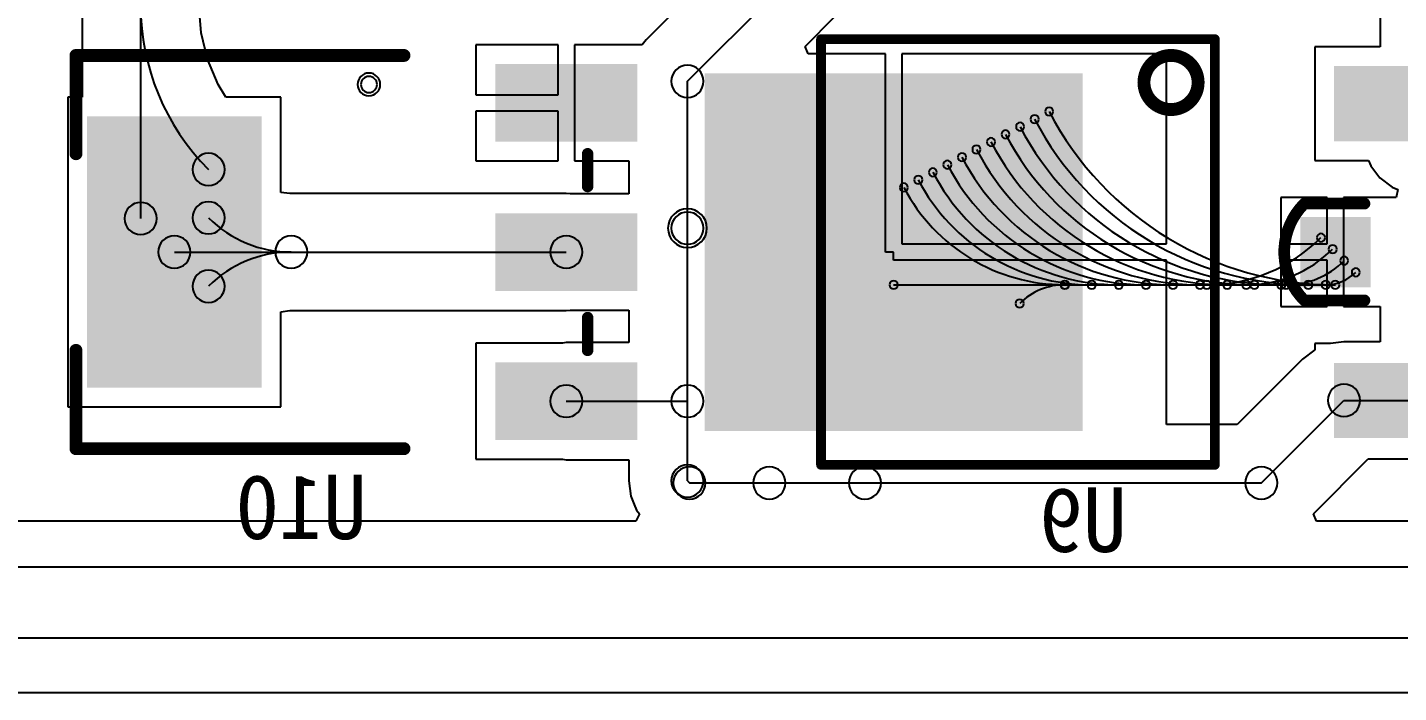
# Model space of a CAD drawing. Header units: inches. Extents: x 32166 to 66782, y 2386 to 7162.
# Drawn here: x 33941.3 to 34111.2, y 3232.1 to 3314.6 of the extents above; entities that cross this region are included whole.
import ezdxf

# ---------------------------------------------------------------- set-up
doc = ezdxf.new("R2010")
doc.units = ezdxf.units.IN
doc.header["$LTSCALE"] = 0.64311
doc.header["$MEASUREMENT"] = 0
for name, color, linetype in [('BOTTOMLAYER', 5, 'CONTINUOUS'), ('BOTTOMOVERLAY', 54, 'CONTINUOUS'), ('BOTTOMPASTE', 16, 'CONTINUOUS'), ('BOTTOMSOLDER', 6, 'CONTINUOUS'), ('KEEPOUTLAYER', 6, 'CONTINUOUS'), ('MULTILAYER', 9, 'CONTINUOUS')]:
    doc.layers.add(name, color=color, linetype=linetype)
doc.styles.get("Standard").update_dxf_attribs({"font": 'txt', "width": 0.8})

msp = doc.modelspace()

# ---------------------------------------------------------------- linework, layer by layer
at = {"layer": 'BOTTOMLAYER'}
for p, q in [((34023.12, 3307.88), (34046.65, 3331.41)), ((33955.38, 3290.87), (33955.38, 3325.01)), ((33948.12, 3317.02), (33948.12, 3305.91)), ((33962.88, 3313.89), (33962.64, 3316.91)), ((34022.08, 3317.11), (34017.99, 3313.02)), ((34108.95, 3316.53), (34108.95, 3312.15)), ((34037.71, 3312.2), (34041.4, 3315.9)), ((33963.67, 3310.61), (33962.88, 3313.89)), ((34017.99, 3313.02), (34017.51, 3312.4)), ((34007.1, 3312.4), (33996.91, 3312.4)), ((33996.91, 3312.4), (33996.91, 3306.21)), ((34007.1, 3306.21), (34007.1, 3312.4)), ((34017.51, 3312.4), (34009.13, 3312.4)), ((34009.13, 3312.4), (34009.13, 3305.19)), ((34038.1, 3311.27), (34037.71, 3312.2)), ((34047.65, 3311.27), (34038.1, 3311.27)), ((34047.65, 3286.7), (34047.65, 3311.27)), ((34082.47, 3311.27), (34049.68, 3311.27)), ((34049.68, 3311.27), (34049.68, 3287.72)), ((34082.47, 3287.72), (34082.47, 3311.27)), ((34108.95, 3312.15), (34100.87, 3312.15)), ((34100.87, 3312.15), (34100.87, 3298.07)), ((33964.96, 3307.5), (33963.67, 3310.61)), ((34023.12, 3289.67), (34023.12, 3307.88)), ((33965.94, 3305.91), (33964.96, 3307.5)), ((33996.91, 3306.21), (34007.1, 3306.21)), ((33948.12, 3305.91), (33946.35, 3305.91)), ((33946.35, 3305.91), (33946.35, 3267.51)), ((33972.75, 3305.91), (33965.94, 3305.91)), ((33972.75, 3294.11), (33972.75, 3305.91)), ((34009.13, 3305.19), (34009.13, 3298)), ((34007.1, 3304.18), (33996.91, 3304.18)), ((33996.91, 3304.18), (33996.91, 3298)), ((34007.1, 3298), (34007.1, 3304.18)), ((33996.91, 3298), (34007.1, 3298)), ((34009.13, 3298), (34015.86, 3298)), ((34015.86, 3298), (34015.86, 3293.91)), ((34100.87, 3298.07), (34107.51, 3298.07)), ((34107.51, 3298.07), (34107.78, 3297.41)), ((34107.78, 3297.41), (34108.93, 3295.91)), ((34108.93, 3295.91), (34110.44, 3294.75)), ((34110.44, 3294.75), (34111.15, 3294.46)), ((34111.15, 3294.46), (34110.95, 3293.46)), ((33973.86, 3293.97), (33972.75, 3294.11)), ((33973.97, 3293.97), (33973.86, 3293.97)), ((33974.03, 3293.97), (33973.97, 3293.97)), ((34008.11, 3293.97), (33974.03, 3293.97)), ((33974.03, 3293.97), (33974.03, 3293.97)), ((34008.58, 3293.91), (34008.11, 3293.97)), ((34015.86, 3293.91), (34008.58, 3293.91)), ((34102.4, 3293.46), (34096.66, 3293.46)), ((34096.66, 3293.46), (34096.66, 3287.72)), ((34102.4, 3287.72), (34102.4, 3293.46)), ((34110.95, 3293.46), (34104.43, 3293.46)), ((34104.43, 3293.46), (34104.43, 3286.7)), ((34023.12, 3268.21), (34023.12, 3289.67)), ((34049.68, 3287.72), (34082.47, 3287.72)), ((34096.66, 3287.72), (34102.4, 3287.72)), ((33959.55, 3286.71), (34008.11, 3286.71)), ((34048.66, 3286.7), (34047.65, 3286.7)), ((34048.66, 3285.69), (34048.66, 3286.7)), ((34082.47, 3285.69), (34048.66, 3285.69)), ((34082.47, 3265.33), (34082.47, 3285.69)), ((34102.4, 3285.69), (34096.66, 3285.69)), ((34096.66, 3285.69), (34096.66, 3279.95)), ((34102.4, 3279.95), (34102.4, 3285.69)), ((34104.43, 3286.7), (34104.43, 3279.95)), ((34048.67, 3282.64), (34103.41, 3282.64)), ((33972.75, 3279.3), (33973.86, 3279.44)), ((33972.75, 3267.51), (33972.75, 3279.3)), ((33973.86, 3279.44), (33973.97, 3279.44)), ((33973.97, 3279.44), (33974.03, 3279.44)), ((33974.03, 3279.44), (33974.03, 3279.44)), ((33974.03, 3279.44), (34008.11, 3279.44)), ((34008.11, 3279.44), (34008.59, 3279.51)), ((34008.59, 3279.51), (34015.86, 3279.51)), ((34015.86, 3279.51), (34015.86, 3275.48)), ((34096.66, 3279.95), (34102.4, 3279.95)), ((34104.43, 3279.95), (34108.95, 3279.95)), ((34108.95, 3279.95), (34108.95, 3275.57)), ((34104.47, 3275.57), (34102.79, 3275.35)), ((34108.95, 3275.57), (34104.47, 3275.57)), ((34007.64, 3275.41), (33996.91, 3275.41)), ((33996.91, 3275.41), (33996.91, 3261.01)), ((34008.11, 3275.48), (34007.64, 3275.41)), ((34015.86, 3275.48), (34008.11, 3275.48)), ((34100.84, 3274.59), (34099.34, 3273.44)), ((34100.87, 3274.61), (34100.84, 3274.59)), ((34102.79, 3275.35), (34100.87, 3275.35)), ((34100.87, 3275.35), (34100.87, 3274.61)), ((34099.34, 3273.44), (34091.22, 3265.33)), ((33946.35, 3267.51), (33972.75, 3267.51)), ((34008.11, 3268.21), (34023.12, 3268.21)), ((34023.12, 3258.32), (34023.12, 3268.21)), ((34094.23, 3258.07), (34104.47, 3268.31)), ((34104.47, 3268.31), (34114.07, 3268.31)), ((34091.22, 3265.33), (34082.47, 3265.33)), ((33996.91, 3261.01), (34007.64, 3261.01)), ((34007.64, 3261.01), (34008.11, 3260.95)), ((34008.11, 3260.95), (34015.86, 3260.95)), ((34015.86, 3260.95), (34015.86, 3258.32)), ((34100.69, 3254.25), (34107.48, 3261.04)), ((34107.48, 3261.04), (34113.32, 3261.04)), ((34015.86, 3258.32), (34016.11, 3256.44)), ((34023.12, 3258.32), (34023.37, 3258.07)), ((34023.37, 3258.07), (34045.11, 3258.07)), ((34033.27, 3258.07), (34045.11, 3258.07)), ((34045.11, 3258.07), (34094.23, 3258.07)), ((34016.11, 3256.44), (34016.53, 3255.41)), ((34016.53, 3255.41), (34016.83, 3254.69)), ((34017.19, 3254.23), (34016.74, 3253.31)), ((34016.83, 3254.69), (34017.19, 3254.23)), ((34101.08, 3253.31), (34100.69, 3254.25)), ((34016.74, 3253.31), (33146.31, 3253.31)), ((34214.45, 3253.31), (34101.08, 3253.31)), ((32657.59, 3247.67), (34217.27, 3247.67)), ((32645.85, 3238.87), (34227.03, 3238.87))]:
    msp.add_line(p, q, dxfattribs=at)
for centre, radius, start, end in [((33984.09, 3317.25), 28.71, 180, 225), ((34023.12, 3307.88), 2, 0, 180), ((34023.12, 3307.88), 2, 0, 180), ((33983.66, 3307.49), 1, 0, 180), ((34023.12, 3307.88), 2, 180, 0), ((34023.12, 3307.88), 2, 180, 0), ((33983.66, 3307.49), 1, 180, 0), ((34067.94, 3304.13), 0.508, 0, 180), ((34064.34, 3302.25), 0.508, 0, 180), ((34066.14, 3303.19), 0.508, 0, 180), ((34066.14, 3303.19), 0.508, 180, 0), ((34100.06, 3320.92), 38.28, 207.594, 270), ((34067.94, 3304.13), 0.508, 180, 0), ((34103.41, 3322.67), 40.03, 207.594, 270), ((34062.53, 3301.31), 0.508, 0, 180), ((34062.53, 3301.31), 0.508, 180, 0), ((34093.35, 3317.41), 34.77, 207.594, 270), ((34064.34, 3302.25), 0.508, 180, 0), ((34096.7, 3319.16), 36.52, 207.594, 270), ((34058.93, 3299.42), 0.508, 0, 180), ((34058.93, 3299.42), 0.508, 180, 0), ((34086.64, 3313.9), 31.26, 207.594, 270), ((34060.73, 3300.36), 0.508, 0, 180), ((34060.73, 3300.36), 0.508, 180, 0), ((34089.99, 3315.66), 33.02, 207.594, 270), ((33963.79, 3296.95), 2, 0, 180), ((34055.33, 3297.54), 0.508, 0, 180), ((34057.13, 3298.48), 0.508, 0, 180), ((34057.13, 3298.48), 0.508, 180, 0), ((34083.28, 3312.15), 29.51, 207.594, 270), ((33963.79, 3296.95), 2, 180, 0), ((34051.73, 3295.66), 0.508, 0, 180), ((34053.53, 3296.6), 0.508, 0, 180), ((34053.53, 3296.6), 0.508, 180, 0), ((34076.57, 3308.64), 26, 207.594, 270), ((34055.33, 3297.54), 0.508, 180, 0), ((34079.93, 3310.4), 27.76, 207.594, 270), ((34049.93, 3294.72), 0.508, 0, 180), ((34049.93, 3294.72), 0.508, 180, 0), ((34069.86, 3305.14), 22.49, 207.594, 270), ((34051.73, 3295.66), 0.508, 180, 0), ((34073.22, 3306.89), 24.25, 207.594, 270), ((33955.38, 3290.87), 2, 0, 180), ((33963.79, 3290.95), 2, 0, 180), ((33955.38, 3290.87), 2, 180, 0), ((33963.79, 3290.95), 2, 180, 0), ((33974.03, 3301.19), 14.49, 225, 270), ((34023.12, 3289.67), 2, 0, 180), ((34023.12, 3289.67), 2, 0, 180), ((34023.12, 3289.67), 2, 0, 180), ((34023.12, 3289.67), 2, 180, 0), ((34023.12, 3289.67), 2, 180, 0), ((34023.12, 3289.67), 2, 180, 0), ((33959.55, 3286.71), 2, 0, 180), ((33974.03, 3286.71), 2, 0, 180), ((33974.03, 3286.71), 2, 0, 180), ((34008.11, 3286.71), 2, 0, 180), ((34087.47, 3302.65), 20.01, 270, 315), ((34101.62, 3288.5), 0.508, 0, 180), ((34101.62, 3288.5), 0.508, 180, 0), ((34103.06, 3287.06), 0.508, 0, 180), ((33959.55, 3286.71), 2, 180, 0), ((33974.03, 3272.22), 14.49, 90, 135), ((33974.03, 3286.71), 2, 180, 0), ((33974.03, 3286.71), 2, 180, 0), ((34008.11, 3286.71), 2, 180, 0), ((34092.38, 3297.74), 15.1, 270, 315), ((34103.06, 3287.06), 0.508, 180, 0), ((34104.49, 3285.63), 0.508, 0, 180), ((33963.79, 3282.46), 2, 0, 180), ((34097.28, 3292.84), 10.2, 270, 315), ((34102.19, 3287.93), 5.29, 269.9999, 314.9999), ((34104.49, 3285.63), 0.508, 180, 0), ((34105.93, 3284.19), 0.508, 0, 180), ((34105.93, 3284.19), 0.508, 180, 0), ((33963.79, 3282.46), 2, 180, 0), ((34048.67, 3282.64), 0.508, 0, 180), ((34048.67, 3282.64), 0.508, 180, 0), ((34069.9, 3274.72), 7.93, 90.0001, 135.0001), ((34069.86, 3282.64), 0.508, 0, 180), ((34069.86, 3282.64), 0.508, 180, 0), ((34069.9, 3282.64), 0.508, 0, 180), ((34069.9, 3282.64), 0.508, 180, 0), ((34073.22, 3282.64), 0.508, 0, 180), ((34073.22, 3282.64), 0.508, 180, 0), ((34076.57, 3282.64), 0.508, 0, 180), ((34076.57, 3282.64), 0.508, 180, 0), ((34079.93, 3282.64), 0.508, 0, 180), ((34079.93, 3282.64), 0.508, 180, 0), ((34083.28, 3282.64), 0.508, 0, 180), ((34083.28, 3282.64), 0.508, 180, 0), ((34086.64, 3282.64), 0.508, 0, 180), ((34086.64, 3282.64), 0.508, 180, 0), ((34087.47, 3282.64), 0.508, 0, 180), ((34087.47, 3282.64), 0.508, 180, 0), ((34089.99, 3282.64), 0.508, 0, 180), ((34089.99, 3282.64), 0.508, 180, 0), ((34092.38, 3282.64), 0.508, 0, 180), ((34092.38, 3282.64), 0.508, 180, 0), ((34093.35, 3282.64), 0.508, 0, 180), ((34093.35, 3282.64), 0.508, 180, 0), ((34096.7, 3282.64), 0.508, 0, 180), ((34096.7, 3282.64), 0.508, 180, 0), ((34097.28, 3282.64), 0.508, 0, 180), ((34097.28, 3282.64), 0.508, 180, 0), ((34100.06, 3282.64), 0.508, 0, 180), ((34100.06, 3282.64), 0.508, 180, 0), ((34102.19, 3282.64), 0.508, 0, 180), ((34102.19, 3282.64), 0.508, 180, 0), ((34103.41, 3282.64), 0.508, 0, 180), ((34103.41, 3282.64), 0.508, 180, 0), ((34103.41, 3282.64), 0.508, 0, 180), ((34103.41, 3282.64), 0.508, 180, 0), ((34064.29, 3280.32), 0.508, 0, 180), ((34064.29, 3280.32), 0.508, 180, 0), ((34008.11, 3268.21), 2, 0, 180), ((34023.12, 3268.21), 2, 0, 180), ((34023.12, 3268.21), 2, 0, 180), ((34023.12, 3268.21), 2, 0, 180), ((34104.47, 3268.31), 2, 0, 180), ((34104.47, 3268.31), 2, 0, 180), ((34008.11, 3268.21), 2, 180, 0), ((34023.12, 3268.21), 2, 180, 0), ((34023.12, 3268.21), 2, 180, 0), ((34023.12, 3268.21), 2, 180, 0), ((34104.47, 3268.31), 2, 180, 0), ((34104.47, 3268.31), 2, 180, 0), ((34023.12, 3258.32), 2, 0, 180), ((34023.12, 3258.32), 2, 0, 180), ((34023.37, 3258.07), 2, 0, 180), ((34023.37, 3258.07), 2, 0, 180), ((34033.27, 3258.07), 2, 0, 180), ((34045.11, 3258.07), 2, 0, 180), ((34045.11, 3258.07), 2, 0, 180), ((34045.11, 3258.07), 2, 0, 180), ((34094.23, 3258.07), 2, 0, 180), ((34094.23, 3258.07), 2, 0, 180), ((34023.12, 3258.32), 2, 180, 0), ((34023.12, 3258.32), 2, 180, 0), ((34023.37, 3258.07), 2, 180, 0), ((34023.37, 3258.07), 2, 180, 0), ((34033.27, 3258.07), 2, 180, 0), ((34045.11, 3258.07), 2, 180, 0), ((34045.11, 3258.07), 2, 180, 0), ((34045.11, 3258.07), 2, 180, 0), ((34094.23, 3258.07), 2, 180, 0), ((34094.23, 3258.07), 2, 180, 0)]:
    msp.add_arc(centre, radius, start, end, dxfattribs=at)
for points in [[(34000.11, 3301.2), (34016.11, 3301.2), (34000.11, 3309.2), (34016.11, 3309.2)], [(34026.07, 3308.07), (34026.07, 3265.35), (34071.27, 3308.07), (34071.27, 3265.35)], [(34104.07, 3308.95), (34104.07, 3301.27), (34124.07, 3308.95), (34124.07, 3301.27)], [(33949.55, 3270.71), (33969.55, 3270.71), (33949.55, 3302.71), (33969.55, 3302.71)], [(34000.11, 3282.71), (34016.11, 3282.71), (34000.11, 3290.71), (34016.11, 3290.71)], [(34106.97, 3290.26), (34099.86, 3290.26), (34106.97, 3283.15), (34099.86, 3283.15)], [(34000.11, 3264.21), (34016.11, 3264.21), (34000.11, 3272.21), (34016.11, 3272.21)], [(34104.07, 3272.15), (34104.07, 3264.47), (34124.07, 3272.15), (34124.07, 3264.47)]]:
    msp.add_solid(points, dxfattribs=at)
at = {"layer": 'BOTTOMOVERLAY'}
for points, const_width in [([(34039.67, 3313.11), (34088.47, 3313.11)], 1.2), ([(34039.67, 3286.71), (34039.67, 3313.11)], 1.2), ([(34088.47, 3286.71), (34088.47, 3313.11)], 1.2), ([(33947.36, 3311.09), (33988, 3311.09)], 1.6), ([(33947.36, 3298.9), (33947.36, 3311.09)], 1.6), ([(34010.75, 3294.83), (34010.75, 3298.9)], 1.42), ([(34107.01, 3292.71), (34099.55, 3292.71)], 1.44), ([(34039.67, 3260.31), (34039.67, 3286.71)], 1.2), ([(34088.47, 3260.31), (34088.47, 3286.71)], 1.2), ([(34107.01, 3280.71), (34099.55, 3280.71)], 1.44), ([(34010.75, 3274.51), (34010.75, 3278.58)], 1.42), ([(33947.36, 3262.32), (33947.36, 3274.51)], 1.6), ([(33947.36, 3262.32), (33988, 3262.32)], 1.6), ([(34039.67, 3260.31), (34088.47, 3260.31)], 1.2)]:
    msp.add_lwpolyline(points, dxfattribs=dict(at, const_width=const_width))
for points, const_width in [([(34039.67, 3312.81, 1), (34039.67, 3313.41, 1)], 0.6), ([(34039.67, 3312.81, 1), (34039.67, 3313.41, 1)], 0.6), ([(34088.47, 3312.81, 1), (34088.47, 3313.41, 1)], 0.6), ([(34088.47, 3312.81, 1), (34088.47, 3313.41, 1)], 0.6), ([(33947.76, 3311.09, 1), (33946.96, 3311.09, 1)], 0.8), ([(33947.76, 3311.09, 1), (33946.96, 3311.09, 1)], 0.8), ([(33988.4, 3311.09, 1), (33987.6, 3311.09, 1)], 0.8), ([(34083.04, 3311.09, 1), (34083.04, 3304.38, 1)], 1.6), ([(34083.04, 3310.69, 1), (34083.04, 3311.49, 1)], 0.8), ([(34083.04, 3303.98, 1), (34083.04, 3304.78, 1)], 0.8), ([(33947.76, 3298.9, 1), (33946.96, 3298.9, 1)], 0.8), ([(34011.11, 3298.9, 1), (34010.4, 3298.9, 1)], 0.711), ([(34011.11, 3294.83, 1), (34010.4, 3294.83, 1)], 0.711), ([(34099.55, 3293.07, 1), (34099.55, 3292.35, 1)], 0.72), ([(34099.55, 3293.07, 1), (34099.55, 3292.35, 1)], 0.72), ([(34107.01, 3293.07, 1), (34107.01, 3292.35, 1)], 0.72), ([(34039.67, 3286.41, 1), (34039.67, 3287.01, 1)], 0.6), ([(34039.67, 3286.41, 1), (34039.67, 3287.01, 1)], 0.6), ([(34088.47, 3286.41, 1), (34088.47, 3287.01, 1)], 0.6), ([(34088.47, 3286.41, 1), (34088.47, 3287.01, 1)], 0.6), ([(34099.55, 3281.07, 1), (34099.55, 3280.35, 1)], 0.72), ([(34099.55, 3281.07, 1), (34099.55, 3280.35, 1)], 0.72), ([(34107.01, 3281.07, 1), (34107.01, 3280.35, 1)], 0.72), ([(34011.11, 3278.58, 1), (34010.4, 3278.58, 1)], 0.711), ([(33947.76, 3274.51, 1), (33946.96, 3274.51, 1)], 0.8), ([(34011.11, 3274.51, 1), (34010.4, 3274.51, 1)], 0.711), ([(33947.76, 3262.32, 1), (33946.96, 3262.32, 1)], 0.8), ([(33947.76, 3262.32, 1), (33946.96, 3262.32, 1)], 0.8), ([(33988.4, 3262.32, 1), (33987.6, 3262.32, 1)], 0.8), ([(34039.67, 3260.01, 1), (34039.67, 3260.61, 1)], 0.6), ([(34039.67, 3260.01, 1), (34039.67, 3260.61, 1)], 0.6), ([(34088.47, 3260.01, 1), (34088.47, 3260.61, 1)], 0.6), ([(34088.47, 3260.01, 1), (34088.47, 3260.61, 1)], 0.6)]:
    msp.add_lwpolyline(points, format="xyb", close=True, dxfattribs=dict(at, const_width=const_width))
at = {"layer": 'BOTTOMOVERLAY', "const_width": 1.44}
msp.add_lwpolyline([(34099.55, 3280.71, -0.414214), (34099.55, 3292.71)], format="xyb", dxfattribs=at)
at = {"layer": 'BOTTOMPASTE'}
for points in [[(34000.11, 3301.2), (34016.11, 3301.2), (34000.11, 3309.2), (34016.11, 3309.2)], [(34026.07, 3308.07), (34026.07, 3265.35), (34071.27, 3308.07), (34071.27, 3265.35)], [(34104.07, 3308.95), (34104.07, 3301.27), (34124.07, 3308.95), (34124.07, 3301.27)], [(33949.55, 3270.71), (33969.55, 3270.71), (33949.55, 3302.71), (33969.55, 3302.71)], [(34000.11, 3282.71), (34016.11, 3282.71), (34000.11, 3290.71), (34016.11, 3290.71)], [(34106.97, 3290.26), (34099.86, 3290.26), (34106.97, 3283.15), (34099.86, 3283.15)], [(34000.11, 3264.21), (34016.11, 3264.21), (34000.11, 3272.21), (34016.11, 3272.21)], [(34104.07, 3272.15), (34104.07, 3264.47), (34124.07, 3272.15), (34124.07, 3264.47)]]:
    msp.add_solid(points, dxfattribs=at)
at = {"layer": 'BOTTOMSOLDER'}
for centre, radius, start, end in [((33983.66, 3307.49), 1.41, 0, 180), ((33983.66, 3307.49), 1.41, 180, 0), ((34023.12, 3289.67), 2.41, 0, 180), ((34023.12, 3289.67), 2.41, 180, 0)]:
    msp.add_arc(centre, radius, start, end, dxfattribs=at)
for points in [[(33999.3, 3300.38), (34016.93, 3300.38), (33999.3, 3310.01), (34016.93, 3310.01)], [(34103.25, 3309.76), (34103.25, 3300.45), (34124.88, 3309.76), (34124.88, 3300.45)], [(34025.25, 3308.88), (34025.25, 3264.53), (34072.08, 3308.88), (34072.08, 3264.53)], [(33948.74, 3269.89), (33970.36, 3269.89), (33948.74, 3303.52), (33970.36, 3303.52)], [(33999.3, 3281.89), (34016.93, 3281.89), (33999.3, 3291.52), (34016.93, 3291.52)], [(34107.78, 3291.07), (34099.05, 3291.07), (34107.78, 3282.34), (34099.05, 3282.34)], [(33999.3, 3263.4), (34016.93, 3263.4), (33999.3, 3273.03), (34016.93, 3273.03)], [(34103.25, 3272.96), (34103.25, 3263.65), (34124.88, 3272.96), (34124.88, 3263.65)]]:
    msp.add_solid(points, dxfattribs=at)
at = {"layer": 'KEEPOUTLAYER'}
msp.add_line((32499.27, 3232.07), (34258.55, 3232.07), dxfattribs=at)
at = {"layer": 'MULTILAYER'}
for centre, radius, start, end in [((33983.66, 3307.49), 1, 0, 180), ((33983.66, 3307.49), 1, 180, 0), ((34023.12, 3289.67), 2, 0, 180), ((34023.12, 3289.67), 2, 180, 0)]:
    msp.add_arc(centre, radius, start, end, dxfattribs=at)

# ---------------------------------------------------------------- texts
at = {"layer": 'BOTTOMOVERLAY', "text_generation_flag": 2}
for s, p in [('U10', (33983.43, 3251.11)), ('U9', (34077.59, 3249.51))]:
    msp.add_text(s, height=8, rotation=360, dxfattribs=at).set_placement(p)

doc.saveas('drawing.dxf')
